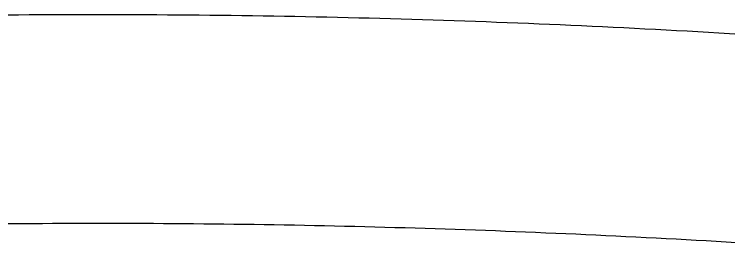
# Model space of a CAD drawing. Extents: x 939 to 1039, y 781 to 934.
# Drawn here: x 990.95 to 997.33, y 861.99 to 864.13 of the extents above; entities that cross this region are included whole.
import ezdxf

# ---------------------------------------------------------------- set-up
doc = ezdxf.new("R2010")
doc.units = 0
doc.header["$MEASUREMENT"] = 0
doc.layers.add('1', color=4, linetype='Continuous')

# ---------------------------------------------------------------- blocks, each defined once
blk = doc.blocks.new('Envoy')
at = {"layer": '1', "color": 3, "linetype": 'Continuous', "lineweight": 25}
for points, knots in [([(45.8126, 64.6847), (46.3137, 64.7201), (47.3158, 64.7907), (48.8274, 64.8684), (50.3427, 64.924), (51.8609, 64.9551), (53.3802, 64.9618), (54.8993, 64.9439), (56.4167, 64.9015), (57.9305, 64.8347), (59.4402, 64.746), (60.4406, 64.6683), (60.9408, 64.6295)], [0, 0, 0, 0, 0.100041, 0.200049, 0.300036, 0.40001, 0.499978, 0.599946, 0.699923, 0.799916, 0.899937, 1, 1, 1, 1]), ([(60.1707, 62.8247), (59.6956, 62.858), (58.7461, 62.9247), (57.3133, 62.9991), (55.8775, 63.0536), (54.4391, 63.0858), (52.9994, 63.0959), (51.5597, 63.0836), (50.1212, 63.0493), (48.6852, 62.9927), (47.2523, 62.9161), (46.3027, 62.848), (45.8276, 62.8139)], [0, 0, 0, 0, 0.1001626, 0.2001957, 0.3001434, 0.4000416, 0.4999206, 0.5998073, 0.6997278, 0.7997098, 0.8997867, 1, 1, 1, 1])]:
    blk.add_open_spline(points, degree=3, knots=knots, dxfattribs=at)

msp = doc.modelspace()

# ---------------------------------------------------------------- block references
at = {"layer": '1'}
msp.add_blockref('Envoy', (938.6538, 799.1744), dxfattribs=at)

doc.saveas('drawing.dxf')
